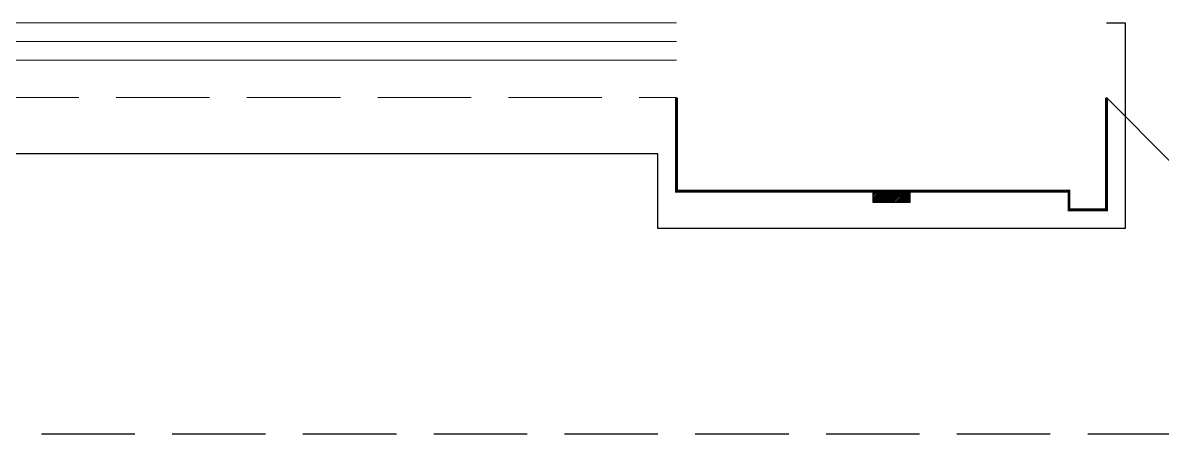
# Model space of a CAD drawing. Extents: x 3002737 to 4077523, y -995787 to -7267.
# Drawn here: x 3476204 to 3479254, y -930343 to -929243 of the extents above; entities that cross this region are included whole.
import ezdxf

# ---------------------------------------------------------------- set-up
doc = ezdxf.new("R2010")
doc.units = 0
doc.header["$LTSCALE"] = 1000
doc.header["$MEASUREMENT"] = 0
doc.linetypes.add('DASH', pattern=[0.35, 0.25, -0.1])
doc.layers.get('0').update_dxf_attribs({"linetype": 'CONTINUOUS'})
for name, color, linetype in [('!!电气', 1, 'CONTINUOUS'), ('卫生间', 6, 'CONTINUOUS'), ('看线', 185, 'CONTINUOUS'), ('立面', 73, 'CONTINUOUS'), ('铝合金', 144, 'CONTINUOUS')]:
    doc.layers.add(name, color=color, linetype=linetype)
doc.layers.add('平面-栏杆', color=56, linetype='CONTINUOUS', lineweight=15)
doc.layers.add('平面-看线', color=252, linetype='CONTINUOUS', lineweight=15)

# ---------------------------------------------------------------- blocks, each defined once
blk = doc.blocks.new('A$C148B7D8E')
at = {"layer": '卫生间', "color": 252, "linetype": 'DASH'}
blk.add_line((2650, -1200), (1750, -2100), dxfattribs=at)
blk.add_lwpolyline([(16100, 14000), (16100, 15400), (7700, 15400), (7700, 10800), (7300, 10800), (7300, 10000), (900, 10000), (900, 9000), (-900, 9000), (-900, -900), (1750, -900), (1750, -2100), (23450, -2100), (23450, -900), (25100, -900)], dxfattribs=at)
blk = doc.blocks.new('A$C5F341E43')
at = {"layer": '立面'}
h = blk.add_hatch(dxfattribs=at)
h.set_pattern_fill('ANSI31', color=252, scale=2)
h.set_pattern_definition([(45, (-841400.3096, -795945.463), (-2.24506403, 2.24506403), [])])
h.paths.add_polyline_path([(46825, -380), (46925, -380), (46925, -350), (46825, -350)])
at = {"color": 252, "const_width": 8}
blk.add_lwpolyline([(47450, -100), (47450, -400), (47350, -400), (47350, -350), (46300, -350), (46300, -100)], dxfattribs=at)
at = {"layer": '平面-栏杆', "color": 252}
for points in [[(41650, 50), (46300, 50)], [(41650, 0), (46300, 0)]]:
    blk.add_lwpolyline(points, dxfattribs=at)
at = {"layer": '平面-看线', "color": 252}
blk.add_lwpolyline([(41650, 100), (46300, 100)], dxfattribs=at)
at = {"layer": '平面-看线', "color": 252, "linetype": 'DASH'}
blk.add_lwpolyline([(41650, -100), (46300, -100)], dxfattribs=at)
at = {"layer": '看线', "color": 252}
blk.add_lwpolyline([(47450, 100), (47500, 100), (47500, -450), (46250, -450), (46250, -250)], dxfattribs=at)
at = {"layer": '看线', "color": 252, "ltscale": 0.5}
blk.add_lwpolyline([(46250, -250), (41650, -250)], dxfattribs=at)
at = {"layer": '立面', "color": 252}
blk.add_lwpolyline([(46825, -380), (46925, -380), (46925, -350), (46825, -350)], close=True, dxfattribs=at)
at = {"layer": '铝合金', "color": 252}
blk.add_lwpolyline([(46825, -380), (46925, -380), (46925, -350), (46825, -350)], close=True, dxfattribs=at)
at = {"color": 252, "xscale": -1}
blk.add_blockref('A$C148B7D8E', (50100, 1100), dxfattribs=at)

msp = doc.modelspace()

# ---------------------------------------------------------------- block references
at = {"layer": '!!电气'}
msp.add_blockref('A$C5F341E43', (3431654.3, -929343.2), dxfattribs=at)

doc.saveas('drawing.dxf')
